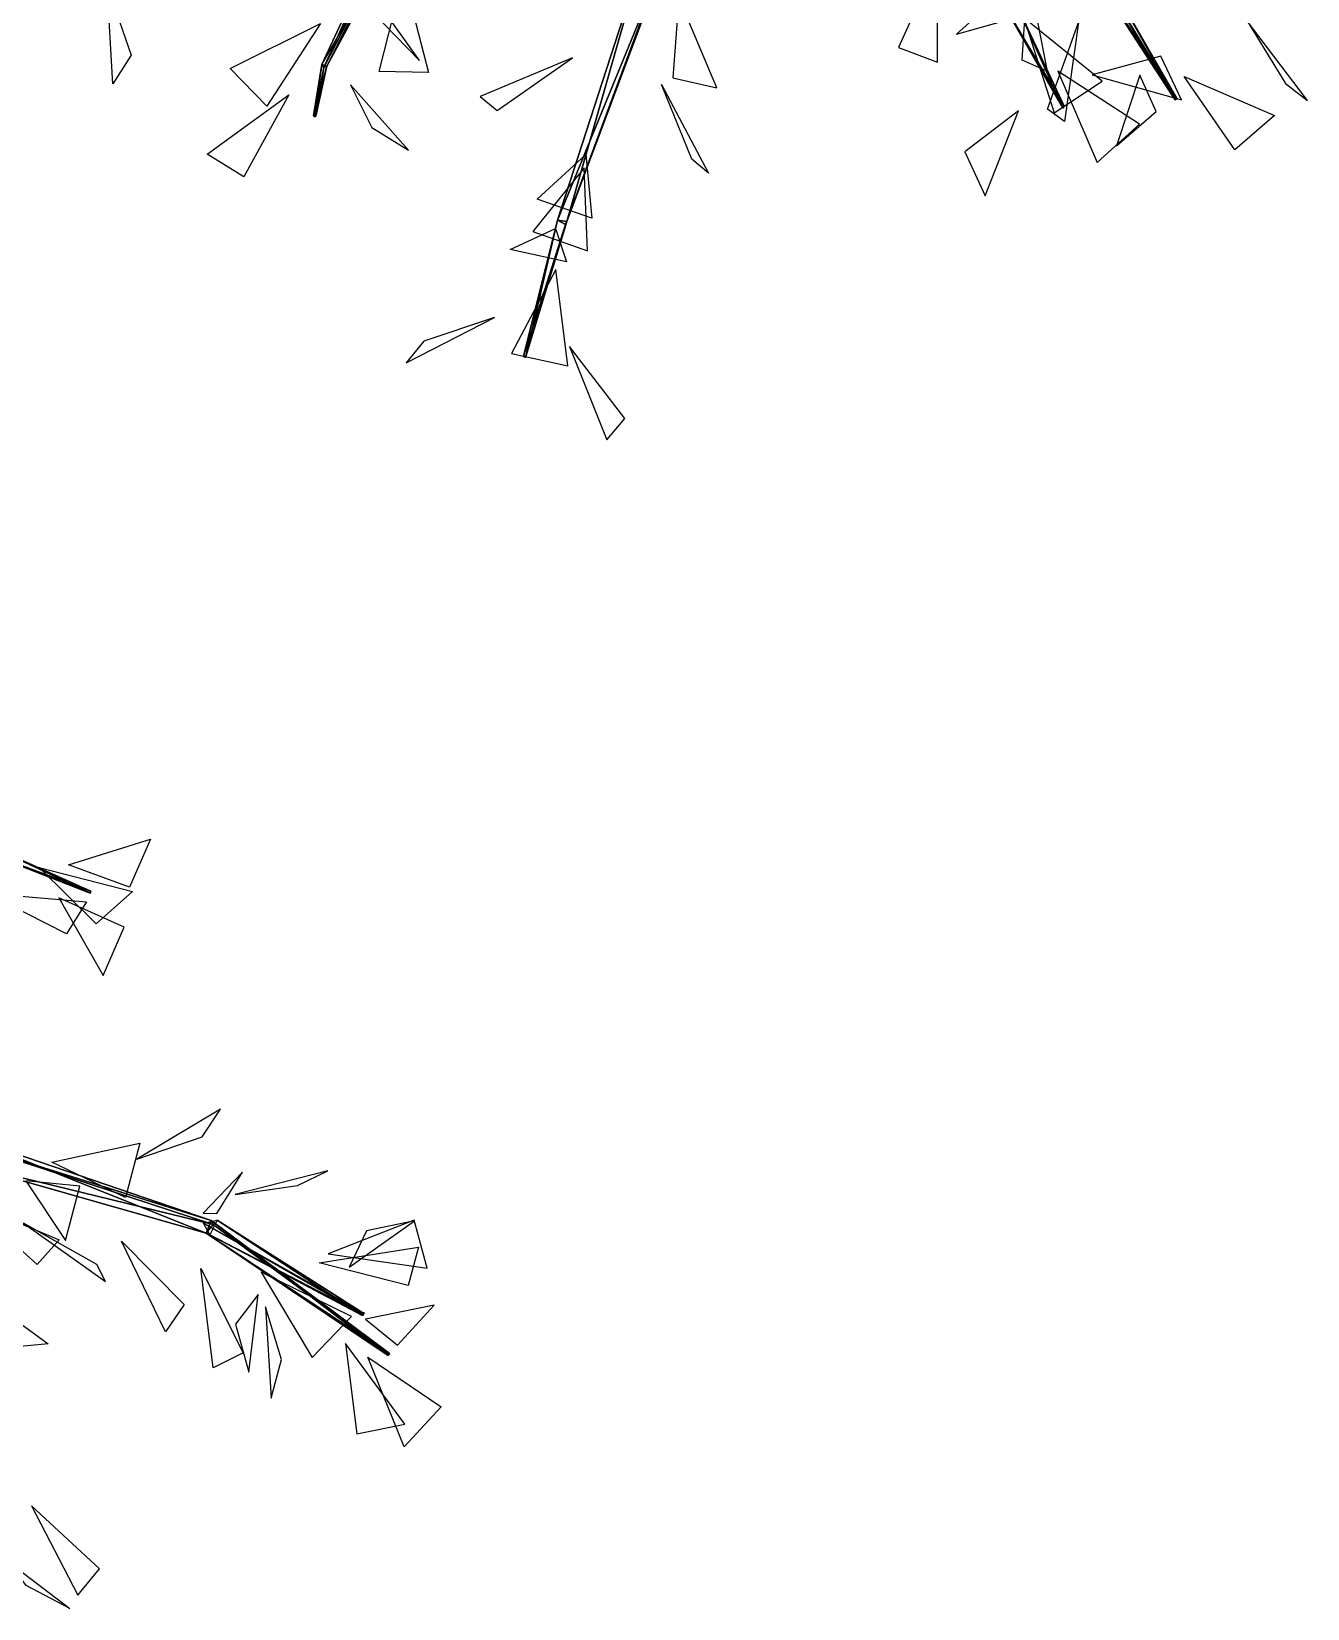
# Model space of a CAD drawing. Extents: x -154 to 171, y -158 to 169.
# Drawn here: x 81.9 to 148, y -130.4 to -48.7 of the extents above; entities that cross this region are included whole.
import ezdxf

# ---------------------------------------------------------------- set-up
doc = ezdxf.new("R2010")
doc.units = 0
doc.layers.add('Branches', color=15, linetype='CONTINUOUS')
doc.layers.add('Leaves', color=3, linetype='CONTINUOUS')

msp = doc.modelspace()

# ---------------------------------------------------------------- linework, layer by layer
at = {"layer": 'Branches', "color": 15}
for points in [[(97.052094, -50.598518, 235.761429), (96.94104, -50.447453, 235.960342), (101.832481, -39.909439, 228.068604)], [(96.94104, -50.447453, 235.960342), (102.769409, -40.225216, 228.165375), (101.832481, -39.909439, 228.068604)], [(97.052094, -50.598518, 235.761429), (101.832481, -39.909439, 228.068604), (102.15715, -40.648624, 227.507523)], [(96.94104, -50.447453, 235.960342), (97.205673, -50.524422, 235.978714), (102.769409, -40.225216, 228.165375)], [(97.205673, -50.524422, 235.978714), (97.052094, -50.598518, 235.761429), (102.15715, -40.648624, 227.507523)], [(97.205673, -50.524422, 235.978714), (102.15715, -40.648624, 227.507523), (102.769409, -40.225216, 228.165375)], [(109.624947, -58.583412, 203.195175), (109.148361, -58.509758, 203.437775), (113.387398, -45.397652, 205.361465)], [(109.148361, -58.509758, 203.437775), (114.414406, -45.643841, 206.053604), (113.387398, -45.397652, 205.361465)], [(109.148361, -58.509758, 203.437775), (109.56089, -58.733746, 203.715591), (114.414406, -45.643841, 206.053604)], [(109.56089, -58.733746, 203.715591), (114.480888, -45.605038, 204.793243), (114.414406, -45.643841, 206.053604)], [(109.56089, -58.733746, 203.715591), (109.624947, -58.583412, 203.195175), (114.480888, -45.605038, 204.793243)], [(109.624947, -58.583412, 203.195175), (113.387398, -45.397652, 205.361465), (114.480888, -45.605038, 204.793243)], [(141.235733, -52.216114, 216.891571), (136.864334, -45.714699, 213.988693), (137.293701, -45.366463, 213.952637)], [(141.124634, -52.283421, 216.893005), (136.978653, -45.370808, 214.415359), (136.864334, -45.714699, 213.988693)], [(141.235733, -52.216114, 216.891571), (141.124634, -52.283421, 216.893005), (136.864334, -45.714699, 213.988693)], [(141.161682, -52.216991, 216.998306), (137.293701, -45.366463, 213.952637), (136.978653, -45.370808, 214.415359)], [(141.124634, -52.283421, 216.893005), (141.161682, -52.216991, 216.998306), (136.978653, -45.370808, 214.415359)], [(141.161682, -52.216991, 216.998306), (141.235733, -52.216114, 216.891571), (137.293701, -45.366463, 213.952637)], [(135.376511, -52.603729, 190.127975), (132.195068, -47.277676, 198.958908), (132.833115, -47.208633, 199.176315)], [(135.376511, -52.603729, 190.127975), (135.251465, -52.611832, 190.093719), (132.195068, -47.277676, 198.958908)], [(135.251465, -52.611832, 190.093719), (132.443665, -47.714405, 199.423935), (132.195068, -47.277676, 198.958908)], [(135.305496, -52.706005, 190.165024), (132.833115, -47.208633, 199.176315), (132.443665, -47.714405, 199.423935)], [(135.305496, -52.706005, 190.165024), (135.376511, -52.603729, 190.127975), (132.833115, -47.208633, 199.176315)], [(135.251465, -52.611832, 190.093719), (135.305496, -52.706005, 190.165024), (132.443665, -47.714405, 199.423935)], [(96.56572, -53.160477, 236.903168), (96.508232, -53.107002, 237.006653), (96.94104, -50.447453, 235.960342)], [(96.508232, -53.107002, 237.006653), (97.205673, -50.524422, 235.978714), (96.94104, -50.447453, 235.960342)], [(96.508232, -53.107002, 237.006653), (96.635956, -53.130627, 237.008286), (97.205673, -50.524422, 235.978714)], [(96.56572, -53.160477, 236.903168), (96.94104, -50.447453, 235.960342), (97.052094, -50.598518, 235.761429)], [(96.635956, -53.130627, 237.008286), (96.56572, -53.160477, 236.903168), (97.052094, -50.598518, 235.761429)], [(96.635956, -53.130627, 237.008286), (97.052094, -50.598518, 235.761429), (97.205673, -50.524422, 235.978714)], [(141.161682, -52.216991, 216.998306), (141.124634, -52.283421, 216.893005), (141.235733, -52.216114, 216.891571)], [(135.305496, -52.706005, 190.165024), (135.251465, -52.611832, 190.093719), (135.376511, -52.603729, 190.127975)], [(96.635956, -53.130627, 237.008286), (96.508232, -53.107002, 237.006653), (96.56572, -53.160477, 236.903168)], [(107.505829, -65.570808, 199.745667), (107.38752, -65.565018, 199.798996), (109.148361, -58.509758, 203.437775)], [(107.38752, -65.565018, 199.798996), (109.56089, -58.733746, 203.715591), (109.148361, -58.509758, 203.437775)], [(107.38752, -65.565018, 199.798996), (107.484108, -65.625229, 199.861603), (109.56089, -58.733746, 203.715591)], [(107.484108, -65.625229, 199.861603), (109.624947, -58.583412, 203.195175), (109.56089, -58.733746, 203.715591)], [(107.484108, -65.625229, 199.861603), (107.505829, -65.570808, 199.745667), (109.624947, -58.583412, 203.195175)], [(107.505829, -65.570808, 199.745667), (109.148361, -58.509758, 203.437775), (109.624947, -58.583412, 203.195175)], [(107.484108, -65.625229, 199.861603), (107.38752, -65.565018, 199.798996), (107.505829, -65.570808, 199.745667)], [(84.988098, -93.253265, 269.061493), (79.291016, -91.15963, 269.136841), (79.450737, -90.791931, 269.32193)], [(84.941109, -93.361435, 269.00705), (79.324722, -91.130287, 269.576141), (79.291016, -91.15963, 269.136841)], [(84.988098, -93.253265, 269.061493), (84.941109, -93.361435, 269.00705), (79.291016, -91.15963, 269.136841)], [(84.951019, -93.352806, 269.136261), (79.450737, -90.791931, 269.32193), (79.324722, -91.130287, 269.576141)], [(84.941109, -93.361435, 269.00705), (84.951019, -93.352806, 269.136261), (79.324722, -91.130287, 269.576141)], [(84.951019, -93.352806, 269.136261), (84.988098, -93.253265, 269.061493), (79.450737, -90.791931, 269.32193)], [(84.951019, -93.352806, 269.136261), (84.941109, -93.361435, 269.00705), (84.988098, -93.253265, 269.061493)], [(90.952995, -110.969528, 223.892746), (78.221306, -105.882843, 221.762115), (77.807266, -107.222588, 221.347794)], [(91.21711, -110.308388, 224.112076), (78.154762, -106.208214, 220.353668), (78.221306, -105.882843, 221.762115)], [(90.952995, -110.969528, 223.892746), (91.21711, -110.308388, 224.112076), (78.221306, -105.882843, 221.762115)], [(91.315331, -110.527435, 223.415009), (77.807266, -107.222588, 221.347794), (78.154762, -106.208214, 220.353668)], [(91.21711, -110.308388, 224.112076), (91.315331, -110.527435, 223.415009), (78.154762, -106.208214, 220.353668)], [(91.315331, -110.527435, 223.415009), (90.952995, -110.969528, 223.892746), (77.807266, -107.222588, 221.347794)], [(99.070457, -115.091812, 213.163712), (90.818047, -110.444458, 223.486618), (91.527336, -110.298233, 223.946487)], [(99.070457, -115.091812, 213.163712), (98.952499, -115.112473, 213.098618), (90.818047, -110.444458, 223.486618)], [(98.952499, -115.112473, 213.098618), (91.140045, -111.06266, 223.986725), (90.818047, -110.444458, 223.486618)], [(100.371559, -117.297928, 227.639252), (91.21711, -110.308388, 224.112076), (90.952995, -110.969528, 223.892746)], [(100.451424, -117.231453, 227.561295), (90.952995, -110.969528, 223.892746), (91.315331, -110.527435, 223.415009)], [(100.451424, -117.231453, 227.561295), (100.371559, -117.297928, 227.639252), (90.952995, -110.969528, 223.892746)], [(99.015701, -115.21814, 213.160324), (91.527336, -110.298233, 223.946487), (91.140045, -111.06266, 223.986725)], [(98.952499, -115.112473, 213.098618), (99.015701, -115.21814, 213.160324), (91.140045, -111.06266, 223.986725)], [(100.371559, -117.297928, 227.639252), (100.430489, -117.190674, 227.682831), (91.21711, -110.308388, 224.112076)], [(100.430489, -117.190674, 227.682831), (91.315331, -110.527435, 223.415009), (91.21711, -110.308388, 224.112076)], [(100.430489, -117.190674, 227.682831), (100.451424, -117.231453, 227.561295), (91.315331, -110.527435, 223.415009)], [(99.015701, -115.21814, 213.160324), (99.070457, -115.091812, 213.163712), (91.527336, -110.298233, 223.946487)], [(99.135971, -115.103958, 213.017776), (98.952499, -115.112473, 213.098618), (99.070457, -115.091812, 213.163712)], [(99.135971, -115.103958, 213.017776), (99.019173, -115.122452, 212.964005), (98.952499, -115.112473, 213.098618)], [(99.019173, -115.122452, 212.964005), (99.015701, -115.21814, 213.160324), (98.952499, -115.112473, 213.098618)], [(99.08931, -115.224365, 213.003616), (99.070457, -115.091812, 213.163712), (99.015701, -115.21814, 213.160324)], [(99.019173, -115.122452, 212.964005), (99.08931, -115.224365, 213.003616), (99.015701, -115.21814, 213.160324)], [(99.08931, -115.224365, 213.003616), (99.019173, -115.122452, 212.964005), (99.135971, -115.103958, 213.017776)], [(99.08931, -115.224365, 213.003616), (99.135971, -115.103958, 213.017776), (99.070457, -115.091812, 213.163712)], [(100.371559, -117.297928, 227.639252), (100.451424, -117.231453, 227.561295), (100.430489, -117.190674, 227.682831)]]:
    msp.add_3dface(points, dxfattribs=at)
at = {"layer": 'Leaves', "color": 3}
for points in [[(128.800095, -45.11787, 203.63736), (126.795708, -49.573856, 201.799789), (128.82692, -50.33263, 203.873047)], [(133.498627, -45.663898, 212.435165), (134.495117, -50.786736, 212.318832), (133.208405, -50.218781, 214.968704)], [(85.81945, -46.363701, 263.812805), (87.072983, -49.956791, 260.239502), (86.112564, -51.44651, 262.659912)], [(101.172485, -45.83625, 229.451813), (102.464035, -50.860722, 230.031982), (99.915131, -50.802868, 228.450928)], [(115.425514, -46.983646, 207.381332), (115.123497, -51.136894, 210.529236), (117.385765, -51.658092, 208.629105)], [(132.196716, -48.197426, 194.365967), (131.999771, -46.887871, 189.316574), (129.797897, -48.872284, 189.778992)], [(99.957993, -47.397789, 235.421478), (100.109154, -48.29752, 240.561295), (102.003601, -50.245007, 239.289154)], [(133.293808, -48.03418, 201.473389), (134.857178, -52.950104, 202.273132), (137.336899, -51.314011, 201.855774)], [(96.868393, -48.319145, 232.230988), (94.097527, -52.602695, 231.124878), (92.203079, -50.655209, 232.397018)], [(136.117004, -48.272324, 214.460449), (135.386276, -53.396679, 213.784409), (134.516296, -52.763924, 216.5849)], [(144.873978, -48.218414, 209.839142), (146.836609, -51.433178, 206.224808), (147.974045, -52.302883, 208.861053)], [(109.925919, -50.107044, 205.518997), (105.143318, -52.098515, 204.878052), (106.014038, -52.823929, 207.655746)], [(136.824554, -50.98521, 191.437302), (141.451706, -52.279495, 189.396637), (140.389053, -50.007275, 187.751114)], [(135.042267, -50.79776, 196.756531), (137.079498, -55.526367, 195.896317), (139.281372, -53.541954, 195.433899)], [(139.288971, -50.993439, 218.207458), (138.088898, -54.662361, 221.721542), (140.13501, -52.879917, 223.000717)], [(141.584595, -51.071823, 214.644684), (146.259949, -53.089054, 213.494949), (144.213837, -54.871498, 212.215775)], [(95.233788, -52.025963, 235.040817), (92.91095, -56.270626, 233.081909), (91.006676, -55.088699, 235.076096)], [(98.425934, -51.506676, 237.781265), (99.523598, -53.703194, 242.387833), (101.427872, -54.88512, 240.393646)], [(114.529449, -51.47662, 203.718246), (116.963699, -56.081509, 203.372635), (116.092979, -55.356094, 200.59494)], [(133.016968, -52.845253, 191.327744), (130.230103, -54.97002, 187.458801), (131.292755, -57.242241, 189.104324)], [(110.610062, -55.113762, 201.52948), (110.9133, -58.407719, 197.49118), (108.084076, -57.414177, 197.582657)], [(110.524223, -55.798561, 206.312561), (107.872635, -59.100964, 209.364304), (110.701859, -60.094505, 209.272827)], [(109.034782, -58.947727, 200.71344), (109.603264, -60.664097, 195.816406), (106.694389, -60.022694, 196.172836)], [(109.062294, -61.054981, 204.72998), (106.764786, -65.415024, 206.450897), (109.67366, -66.056427, 206.094467)], [(105.878578, -63.548969, 200.102921), (102.230637, -64.783203, 196.578842), (101.300804, -65.892189, 199.20668)], [(109.773293, -65.047066, 200.848801), (111.692215, -69.889236, 201.196762), (112.622047, -68.780251, 198.568924)], [(83.829239, -91.898247, 267.214874), (88.06694, -90.559135, 264.476501), (86.981789, -93.057289, 263.218872)], [(82.302177, -92.028625, 271.706268), (87.135475, -93.278381, 273.231812), (85.255981, -94.94738, 274.869476)], [(79.557381, -93.366974, 267.738281), (84.758186, -93.807678, 267.82428), (83.715233, -95.460587, 270.100281)], [(83.317581, -93.611015, 271.058563), (85.616661, -97.627106, 273.474182), (86.701813, -95.128952, 274.731812)], [(87.360153, -107.142593, 224.337158), (90.738914, -105.976303, 228.141586), (91.689995, -104.553185, 225.677811)], [(82.962242, -107.295464, 219.427521), (87.526543, -106.308144, 217.094635), (86.778946, -109.121719, 216.370148)], [(92.446365, -108.970665, 225.145401), (95.68885, -108.508469, 229.210205), (97.251366, -107.73513, 226.768799)], [(81.608467, -108.265541, 224.591827), (83.661011, -111.355942, 228.264221), (84.408607, -108.542366, 228.988708)], [(91.507996, -109.946465, 220.2892), (92.831306, -107.81057, 215.713516), (90.795586, -109.932144, 215.117905)], [(78.567352, -109.318237, 269.014404), (83.342506, -111.321106, 269.674988), (82.205811, -112.597534, 267.209503)], [(81.498917, -110.444153, 219.351364), (85.743874, -113.482117, 219.317291), (85.299774, -112.589668, 216.487747)], [(97.263618, -112.033157, 218.850906), (102.402229, -112.775032, 218.30838), (101.719345, -110.302101, 216.753296)], [(98.355331, -112.734581, 213.389954), (101.733574, -110.335365, 210.214859), (99.253204, -110.846725, 208.606674)], [(86.568192, -111.392624, 221.576538), (89.806282, -114.662003, 219.111603), (88.855202, -116.085121, 221.575378)], [(96.798416, -112.510544, 224.174469), (101.95369, -111.691666, 224.225586), (101.419495, -113.688225, 222.051102)], [(90.669586, -112.80114, 222.794907), (92.874802, -117.170326, 220.97908), (91.312286, -117.943665, 223.420486)], [(93.800568, -112.982811, 223.268967), (96.442642, -117.411255, 222.457642), (98.478363, -115.28968, 223.053253)], [(93.652855, -114.138275, 217.088882), (92.479645, -115.688957, 212.2444), (93.162529, -118.161888, 213.799484)], [(80.119034, -114.766426, 215.633606), (82.776756, -116.702614, 211.579269), (79.864891, -116.980515, 210.913101)], [(94.021744, -114.786575, 226.946381), (94.314171, -119.512444, 229.144241), (94.848366, -117.515884, 231.318726)], [(99.196609, -115.423744, 229.024979), (100.855904, -116.766739, 233.788696), (102.766251, -114.693367, 232.763168)], [(98.169052, -116.679008, 214.931458), (98.756203, -121.370773, 212.719543), (101.236572, -120.859413, 214.327728)], [(99.327759, -117.398689, 225.276413), (103.116165, -119.962685, 222.761673), (101.205818, -122.036057, 223.787201)], [(81.914185, -125.099518, 214.254059), (84.314865, -129.721283, 214.608963), (85.429382, -128.355103, 212.181732)], [(80.762047, -128.022583, 209.602814), (83.887428, -130.406555, 206.167892), (81.628494, -129.213837, 204.594803)]]:
    msp.add_3dface(points, dxfattribs=at)

doc.saveas('drawing.dxf')
